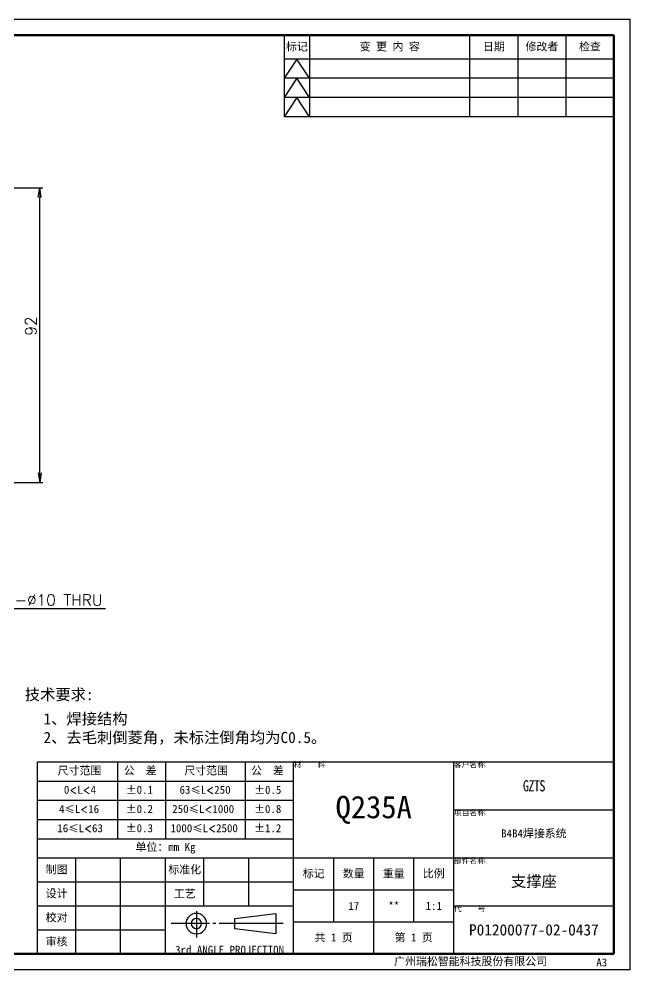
# Model space of a CAD drawing. Header units: millimetres. Extents: x -73083 to 81340, y -6859 to 6812.
# Drawn here: x 81149 to 81339.7, y -6859.1 to -6562.1 of the extents above; entities that cross this region are included whole.
import ezdxf

# ---------------------------------------------------------------- set-up
doc = ezdxf.new("R2010")
doc.units = ezdxf.units.MM
doc.linetypes.add('CENTER-HOKUTO', pattern=[23, 20, -1, 1, -1])
doc.layers.add('A3', color=7, linetype='Continuous', plot=False)
doc.layers.add('AM_VIS', color=7, linetype='Continuous', lineweight=50)
doc.layers.add('SOLID LINE', color=7, linetype='Continuous', lineweight=30)
doc.layers.add('title_frame', color=7, linetype='Continuous')
doc.layers.add('word_dim', color=253, linetype='Continuous')
doc.styles.get("Standard").update_dxf_attribs({"font": 'romans.shx', "bigfont": 'bigfont.shx'})
doc.dimstyles.new('RS-1-1$0', dxfattribs={"dimtxt": 3.5, "dimasz": 3, "dimexe": 1, "dimexo": 0, "dimgap": 1, "dimtad": 3, "dimdsep": 46, "dimtxsty": 'Standard', "dimblk1": 'OPEN', "dimblk2": 'OPEN', "dimsah": 1, "dimcen": 0, "dimclrd": 256, "dimclre": 256, "dimclrt": 3, "dimadec": 0, "dimazin": 0, "dimtfac": 1, "dimtmove": 0, "dimatfit": 3, "dimfxl": 0, "dimtolj": 1, "dimtzin": 0, "dimarcsym": 0})
doc.dimstyles.new('RS-1-1$3', dxfattribs={"dimtxt": 3.5, "dimasz": 3, "dimexe": 1, "dimexo": 0, "dimgap": 1, "dimtad": 3, "dimtih": 1, "dimtoh": 1, "dimdsep": 46, "dimtxsty": 'Standard', "dimblk1": 'OPEN', "dimblk2": 'OPEN', "dimsah": 1, "dimcen": 0, "dimclrd": 256, "dimclre": 256, "dimclrt": 3, "dimadec": 0, "dimazin": 0, "dimtfac": 1, "dimtmove": 0, "dimatfit": 3, "dimfxl": 0, "dimtolj": 1, "dimtzin": 0, "dimarcsym": 0})

# ---------------------------------------------------------------- blocks, each defined once
blk = doc.blocks.new('_Open')
at = {"color": 0, "lineweight": -2}
for p, q in [((-1, 0.167), (0, 0)), ((-1, -0.167), (0, 0)), ((0, 0), (-1, 0))]:
    blk.add_line(p, q, dxfattribs=at)
blk = doc.blocks.new('*D247')
at = {"layer": 'DEFPOINTS', "color": 0, "linetype": 'Continuous'}
for p in [(81094.45, -6614.85), (81155.46, -6614.85), (81109.7, -6706.85)]:
    blk.add_point(p, dxfattribs=at)
at = {"layer": 'word_dim', "linetype": 'Continuous', "lineweight": -2}
for p, q in [((81094.45, -6614.85), (81156.46, -6614.85)), ((81155.46, -6703.85), (81155.46, -6617.85)), ((81109.7, -6706.85), (81156.46, -6706.85))]:
    blk.add_line(p, q, dxfattribs=at)
at = {"layer": 'word_dim', "linetype": 'Continuous', "lineweight": -2, "xscale": 3, "yscale": 3, "zscale": 3}
for p, rotation in [((81155.46, -6614.85), 90), ((81155.46, -6706.85), 270)]:
    blk.add_blockref('_Open', p, dxfattribs=dict(at, rotation=rotation))
at = {"layer": 'word_dim', "color": 3, "linetype": 'Continuous', "insert": (81152.71, -6657.99), "char_height": 3.5, "attachment_point": 5, "rotation": 90}
blk.add_mtext('\\A1;92', dxfattribs=at)
blk = doc.blocks.new('*D264')
at = {"layer": 'DEFPOINTS', "color": 0, "linetype": 'Continuous', "ltscale": 5}
for p in [(81103.91, -6764.58), (81095.49, -6769.97)]:
    blk.add_point(p, dxfattribs=at)
at = {"layer": 'word_dim', "linetype": 'Continuous', "lineweight": -2, "ltscale": 5}
for p, q in [((81132.44, -6746.31), (81106.43, -6762.96)), ((81175.97, -6746.31), (81132.44, -6746.31))]:
    blk.add_line(p, q, dxfattribs=at)
at = {"layer": 'word_dim', "linetype": 'Continuous', "lineweight": -2, "ltscale": 5, "xscale": 3, "yscale": 3, "zscale": 3, "rotation": 212.6304202823125}
blk.add_blockref('_Open', (81103.91, -6764.58), dxfattribs=at)
at = {"layer": 'word_dim', "color": 3, "linetype": 'Continuous', "ltscale": 5, "insert": (81154.71, -6743.56), "char_height": 3.5, "attachment_point": 5}
blk.add_mtext('\\A1;DR. 4-∅10 THRU', dxfattribs=at)

msp = doc.modelspace()

# ---------------------------------------------------------------- linework, layer by layer
at = {"layer": 'A3', "linetype": 'Continuous'}
msp.add_lwpolyline([(80919.72943, -6562.0913), (81339.72943, -6562.0913), (81339.72943, -6859.0913), (80919.72943, -6859.0913)], close=True, dxfattribs=at)
at = {"layer": 'AM_VIS', "linetype": 'Continuous'}
for p, q in [((81334.72943, -6567.0913), (80944.72943, -6567.0913)), ((81334.72943, -6854.0913), (81334.72943, -6567.0913)), ((81334.72943, -6854.0913), (80944.72943, -6854.0913))]:
    msp.add_line(p, q, dxfattribs=at)
at = {"layer": 'title_frame', "linetype": 'Continuous'}
for p, q in [((81231.72943, -6567.0913), (81231.72943, -6592.5913)), ((81239.72943, -6567.0913), (81239.72943, -6592.5913)), ((81289.72943, -6592.5913), (81289.72943, -6567.0913)), ((81304.72943, -6567.0913), (81304.72943, -6592.5913)), ((81319.72943, -6567.0913), (81319.72943, -6592.5913)), ((81334.72943, -6592.5913), (81334.72943, -6567.0913)), ((81334.72943, -6574.5913), (81231.72943, -6574.5913)), ((81235.72943, -6574.5913), (81231.72943, -6580.5913)), ((81239.72943, -6580.5913), (81235.72943, -6574.5913)), ((81334.72943, -6580.5913), (81231.72943, -6580.5913)), ((81235.72943, -6580.5913), (81231.72943, -6586.5913)), ((81239.72943, -6586.5913), (81235.72943, -6580.5913)), ((81334.72943, -6586.5913), (81231.72943, -6586.5913)), ((81235.72943, -6586.5913), (81231.72943, -6592.5913)), ((81239.72943, -6592.5913), (81235.72943, -6586.5913)), ((81334.72943, -6592.5913), (81231.72943, -6592.5913)), ((81154.72943, -6794.0913), (81334.72943, -6794.0913)), ((81154.72943, -6854.0913), (81154.72943, -6794.0913)), ((81179.72943, -6794.0913), (81179.72943, -6818.0913)), ((81194.72943, -6794.0913), (81194.72943, -6818.0913)), ((81219.72943, -6818.0913), (81219.72943, -6794.0913)), ((81234.72943, -6854.0913), (81234.72943, -6794.0913)), ((81284.72943, -6854.0913), (81284.72943, -6794.0913)), ((81334.72943, -6854.0913), (81334.72943, -6794.0913)), ((81154.72943, -6800.0913), (81234.72943, -6800.0913)), ((81154.72943, -6806.0913), (81234.72943, -6806.0913)), ((81284.72943, -6809.0913), (81334.72943, -6809.0913)), ((81154.72943, -6812.0913), (81234.72943, -6812.0913)), ((81154.72943, -6818.0913), (81234.72943, -6818.0913)), ((81154.72943, -6824.0913), (81334.72943, -6824.0913)), ((81166.72943, -6854.0913), (81166.72943, -6824.0913)), ((81180.72943, -6854.0913), (81180.72943, -6824.0913)), ((81194.72943, -6854.0913), (81194.72943, -6824.0913)), ((81206.72943, -6839.0913), (81206.72943, -6824.0913)), ((81220.72943, -6839.0913), (81220.72943, -6824.0913)), ((81247.22943, -6844.0913), (81247.22943, -6824.0913)), ((81259.72943, -6854.0913), (81259.72943, -6824.0913)), ((81272.22943, -6844.0913), (81272.22943, -6824.0913)), ((81154.72943, -6831.5913), (81234.72943, -6831.5913)), ((81234.72943, -6834.0913), (81284.72943, -6834.0913)), ((81154.72943, -6839.0913), (81234.72943, -6839.0913)), ((81284.72943, -6839.0913), (81334.72943, -6839.0913)), ((81234.72943, -6844.0913), (81284.72943, -6844.0913)), ((81154.72943, -6846.5913), (81194.72943, -6846.5913)), ((81154.72943, -6854.0913), (81334.72943, -6854.0913)), ((81154.72943, -6854.0913), (81334.72943, -6854.0913))]:
    msp.add_line(p, q, dxfattribs=at)
at = {"layer": 'title_frame', "color": 2, "linetype": 'CENTER-HOKUTO'}
for p, q in [((81204.36392, -6840.67288), (81204.36392, -6848.94168)), ((81231.46952, -6844.60888), (81196.46152, -6844.60888))]:
    msp.add_line(p, q, dxfattribs=at)
at = {"layer": 'title_frame', "color": 3, "linetype": 'Continuous'}
for p, q in [((81216.36392, -6843.00888), (81229.16392, -6841.40888)), ((81229.16392, -6841.40888), (81229.16392, -6847.80888)), ((81216.36392, -6846.20888), (81216.36392, -6843.00888)), ((81229.16392, -6847.80888), (81216.36392, -6846.20888))]:
    msp.add_line(p, q, dxfattribs=at)
for radius in [3.2, 1.6]:
    msp.add_arc((81204.36392, -6844.60888), radius, 0, 359.9893827, dxfattribs=at)

# ---------------------------------------------------------------- texts
at = {"layer": 'SOLID LINE', "ltscale": 0.5}
for s, insert, char_height, width, attachment_point in [('\\pt15;{\\fSimHei|b0|i0|c134|p2;\\C3;标记}', (81235.72943, -6570.8413), 2.5, 8, 5), ('\\pt15;{\\fSimHei|b0|i0|c134|p2;\\C3;变 更 内 容}', (81264.72943, -6570.8413), 2.5, 50, 5), ('\\pt15;{\\fSimHei|b0|i0|c134|p2;\\C3;日期}', (81297.22943, -6570.8413), 2.5, 15, 5), ('\\pt15;{\\fSimHei|b0|i0|c134|p2;\\C3;修改者}', (81312.22943, -6570.8413), 2.5, 15, 5), ('\\pt15;{\\fSimHei|b0|i0|c134|p2;\\C3;检查}', (81327.22943, -6570.8413), 2.5, 15, 5), ('\\pt21;{\\fSimHei|b0|i0|c134|p2;\\C3;技术要求:}', (81150.79098, -6771.31321), 3.5, 30.060526, 1), ('\\pt21;{\\fSimHei|b0|i0|c134|p2;\\C3;\\P1、焊接结构\\P2、去毛刺倒菱角，未标注倒角均为C0.5。}', (81156.64031, -6773.05442), 3.5, 111.5909352, 1), ('\\pt15;{\\fSimHei|b0|i0|c134|p2;\\C3;尺寸范围}', (81161.04939, -6795.56237), 2.5, 45.3015188, 1), ('\\pt15;{\\fSimHei|b0|i0|c134|p2;\\C3;公  差}', (81181.70314, -6795.56237), 2.5, 45.3015188, 1), ('\\pt15;{\\fSimHei|b0|i0|c134|p2;\\C3;尺寸范围}', (81200.59685, -6795.56237), 2.5, 45.3015188, 1), ('\\pt15;{\\fSimHei|b0|i0|c134|p2;\\C3;公  差}', (81221.43549, -6795.56237), 2.5, 45.3015188, 1), ('{\\fSimHei|b0|i0|c134|p2;\\C3;材    料}', (81234.72943, -6794.0913), 1.75, 50, 1), ('\\pt10.5;{\\fSimHei|b0|i0|c134|p2;\\C3;客户名称}', (81284.72943, -6794.0913), 1.75, 50, 1), ('{\\fSimHei|b0|i0|c134|p2;\\W0.8;\\T0.9;\\C3;GZTS}', (81309.72943, -6801.5913), 3.5, 50, 5), ('\\pt15;{\\fSimHei|b0|i0|c134|p2;\\C3;0\\Fromans,bigfont|c134;\\H0.9583x;<\\fSimHei|b0|i0|c134|p2;\\H1.044x;L\\Fromans,bigfont|c134;\\H0.9583x;<\\fSimHei|b0|i0|c134|p2;\\H1.044x;4}', (81163.00996, -6801.56237), 2.5, 45.3015188, 1), ('\\pt15;{\\fSimHei|b0|i0|c134|p2;\\C3;%%P0.1}', (81182.31177, -6801.56237), 2.5, 45.3015188, 1), ('\\pt15;{\\fSimHei|b0|i0|c134|p2;\\C3;63\\H0.9583x;≤\\H1.044x;L\\Fromans,bigfont|c134;\\H0.9579x;<\\fSimHei|b0|i0|c134|p2;\\H1.044x;250}', (81199.11311, -6801.56237), 2.5, 45.3015188, 1), ('\\pt15;{\\fSimHei|b0|i0|c134|p2;\\C3;%%P0.5}', (81222.3821, -6801.56237), 2.5, 45.3015188, 1), ('\\pt42;{\\fSimHei|b0|i0|c134|p2;\\C3;Q235A}', (81259.72943, -6809.0913), 7, 50, 5), ('\\pt15;{\\fSimHei|b0|i0|c134|p2;\\C3;4\\H0.9583x;≤\\H1.043x;L\\Fromans,bigfont|c134;\\H0.9588x;<\\fSimHei|b0|i0|c134|p2;\\H1.043x;16}', (81161.47595, -6807.56237), 2.5, 45.3015188, 1), ('\\pt15;{\\fSimHei|b0|i0|c134|p2;\\C3;%%P0.2}', (81182.31177, -6807.56237), 2.5, 45.3015188, 1), ('\\pt15;{\\fSimHei|b0|i0|c134|p2;\\C3;250\\H0.9583x;≤\\H1.044x;L\\Fromans,bigfont|c134;\\H0.9579x;<\\fSimHei|b0|i0|c134|p2;\\H1.044x;1000}', (81196.83047, -6807.56237), 2.5, 45.3015188, 1), ('\\pt15;{\\fSimHei|b0|i0|c134|p2;\\C3;%%P0.8}', (81222.3821, -6807.56237), 2.5, 45.3015188, 1), ('\\pt10.5;{\\fSimHei|b0|i0|c134|p2;\\C3;项目名称}', (81284.72943, -6809.0913), 1.75, 50, 1), ('\\pt15;{\\fSimHei|b0|i0|c134|p2;\\C3;16\\H0.9583x;≤\\H1.044x;L\\Fromans,bigfont|c134;\\H0.9579x;<\\fSimHei|b0|i0|c134|p2;\\H1.044x;63}', (81160.9609, -6813.56237), 2.5, 45.3015188, 1), ('\\pt15;{\\fSimHei|b0|i0|c134|p2;\\C3;%%P0.3}', (81182.31177, -6813.56237), 2.5, 45.3015188, 1), ('\\pt15;{\\fSimHei|b0|i0|c134|p2;\\C3;%%P1.2}', (81222.3821, -6813.56237), 2.5, 45.3015188, 1), ('{\\fSimHei|b0|i0|c134|p2;\\C3;B4B4焊接系统}', (81309.72943, -6816.5913), 2.5, 50, 5), ('\\pt15;{\\fSimHei|b0|i0|c134|p2;\\C3;单位：mm Kg}', (81194.72943, -6821.0913), 2.5, 80, 5), ('\\pt10.5;{\\fSimHei|b0|i0|c134|p2;\\C3;部件名称}', (81284.72943, -6824.0913), 1.75, 50, 1), ('\\pt15;{\\fSimHei|b0|i0|c134|p2;\\C3;制图}', (81160.72943, -6827.8413), 2.5, 12, 5), ('\\pt15;{\\fSimHei|b0|i0|c134|p2;\\C3;标准化}', (81200.72943, -6827.8413), 2.5, 12, 5), ('\\pt15;{\\fSimHei|b0|i0|c134|p2;\\C3;标记}', (81240.97943, -6829.0913), 2.5, 12.5, 5), ('\\pt15;{\\fSimHei|b0|i0|c134|p2;\\C3;数量}', (81253.47943, -6829.0913), 2.5, 12.5, 5), ('\\pt15;{\\fSimHei|b0|i0|c134|p2;\\C3;重量}', (81265.97943, -6829.0913), 2.5, 12.5, 5), ('\\pt15;{\\fSimHei|b0|i0|c134|p2;\\C3;比例}', (81278.47943, -6829.0913), 2.5, 12.5, 5), ('{\\fSimHei|b0|i0|c134|p2;\\C3;支撑座}', (81309.72943, -6831.5913), 3.5, 50, 5), ('\\pt15;{\\fSimHei|b0|i0|c134|p2;\\C3;设计}', (81160.72943, -6835.3413), 2.5, 12, 5), ('\\pt15;{\\fSimHei|b0|i0|c134|p2;\\C3;工艺}', (81200.72943, -6835.3413), 2.5, 12, 5), ('\\pt15;{\\fSimHei|b0|i0|c134|p2;\\C3;17}', (81253.47943, -6839.0913), 2.5, 12.5, 5), ('\\pt15;{\\fSimHei|b0|i0|c134|p2;\\C3;**}', (81265.97943, -6839.0913), 2.5, 12.5, 5), ('\\pt15;{\\fSimHei|b0|i0|c134|p2;\\C3;1:1}', (81278.47943, -6839.0913), 2.5, 12.5, 5), ('\\pt10.5;{\\fSimHei|b0|i0|c134|p2;\\C3;代    号}', (81284.72943, -6839.0913), 1.75, 50, 1), ('\\pt15;{\\fSimHei|b0|i0|c134|p2;\\C3;校对}', (81160.72943, -6842.8413), 2.5, 12, 5), ('{\\fSimHei|b0|i0|c134|p2;\\C3;P01200077-02-0437}', (81309.72943, -6846.5913), 3.5, 50, 5), ('\\pt15;{\\fSimHei|b0|i0|c134|p2;\\C3;审核}', (81160.72943, -6850.3413), 2.5, 12, 5), ('\\pt15;{\\fSimHei|b0|i0|c134|p2;\\C3;共 1 页}', (81247.22943, -6849.0913), 2.5, 25, 5), ('\\pt15;{\\fSimHei|b0|i0|c134|p2;\\C3;第 1 页}', (81272.22943, -6849.0913), 2.5, 25, 5), ('{\\fSimHei|b0|i0|c134|p2;\\C3;3rd ANGLE PROJECTION}', (81214.72943, -6854.0913), 2.5, 40, 8), ('\\pt15;{\\fSimHei|b0|i0|c134|p2;\\C3;广州瑞松智能科技股份有限公司}', (81266.09804, -6855.12678), 2.5, 78.5618081, 1), ('\\pt15;{\\fSimHei|b0|i0|c134|p2;\\C3;A3}', (81329.2183, -6855.48871), 2.5, 78.5618081, 1)]:
    msp.add_mtext(s, dxfattribs=dict(at, insert=insert, char_height=char_height, width=width, attachment_point=attachment_point))
at = {"layer": 'SOLID LINE', "ltscale": 0.5, "insert": (81196.28177, -6813.56237), "char_height": 2.5, "width": 45.3015188, "attachment_point": 1, "line_spacing_factor": 0.72}
msp.add_mtext('\\pt15;{\\fSimHei|b0|i0|c134|p2;\\C3;1000\\H0.9583x;≤\\H1.044x;L\\Fromans,bigfont|c134;\\H0.9579x;<\\fSimHei|b0|i0|c134|p2;\\H1.044x;2500}', dxfattribs=at)

# ---------------------------------------------------------------- dimensions: what is measured, and where the dimension line sits
at = {"layer": 'word_dim', "linetype": 'Continuous'}
dim = msp.add_linear_dim(base=(81155.45723, -6614.8525), p1=(81109.69652, -6706.8525), p2=(81094.44652, -6614.8525), angle=90, dimstyle='RS-1-1$0', dxfattribs=at)
dim.commit()
dim.dimension.update_dxf_attribs({"geometry": '*D247', "text_midpoint": (81155.45723, -6657.99203), "dimtype": 160})
at = {"layer": 'word_dim', "linetype": 'Continuous', "ltscale": 5}
dim = msp.add_diameter_dim_2p(p1=(81095.48569, -6769.97044), p2=(81103.90736, -6764.57826), text='DR. 4-<> THRU', dimstyle='RS-1-1$3', override={"dimtofl": 0}, dxfattribs=at)
dim.commit()
dim.dimension.update_dxf_attribs({"geometry": '*D264', "text_midpoint": (81154.70574, -6746.31011), "dimtype": 163})

doc.saveas('drawing.dxf')
